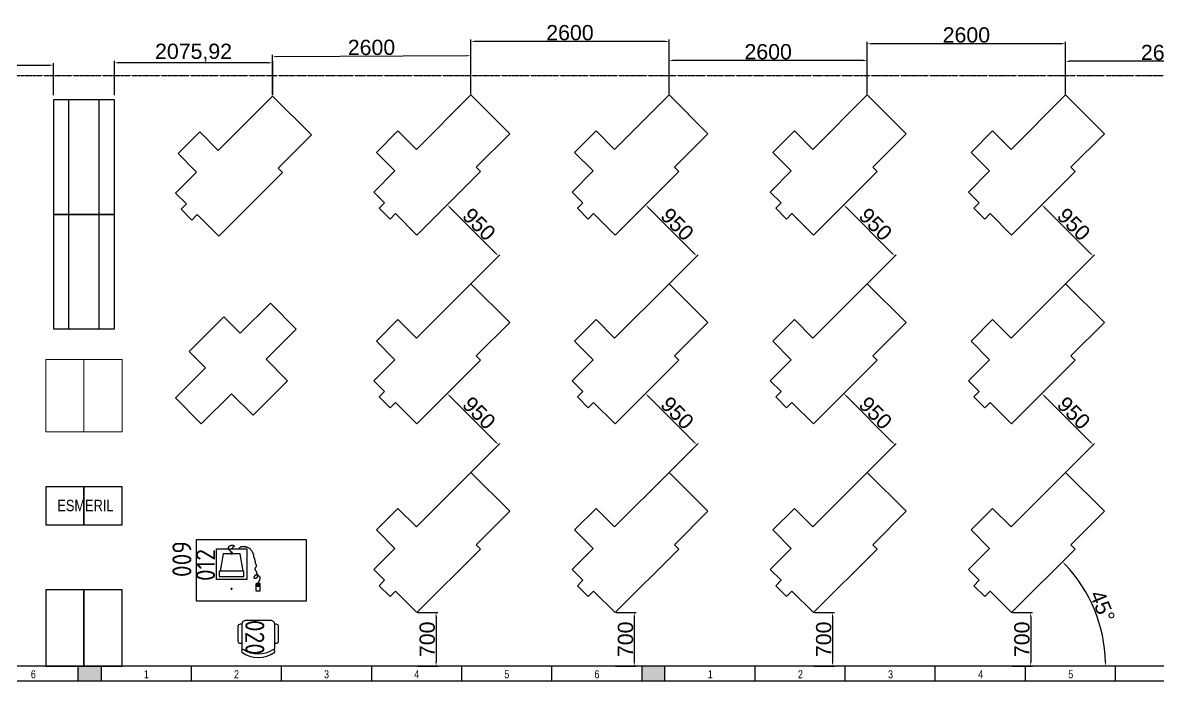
# Model space of a CAD drawing. Header units: millimetres. Extents: x 18768 to 1484868, y -11027 to 520152.
# Drawn here: x 71662 to 86557, y 494678 to 503314 of the extents above; entities that cross this region are included whole.
import ezdxf
from ezdxf.enums import TextEntityAlignment as Align

# ---------------------------------------------------------------- set-up
doc = ezdxf.new("R2010")
doc.units = ezdxf.units.MM
doc.linetypes.add('DIVIDE', pattern=[2.15, 1.5, -0.2, 0.05, -0.15, 0.05, -0.2])
for name, color, linetype in [('L025-CONTORNO', 7, 'Continuous'), ('L025-IMAGIN', 1, 'DIVIDE'), ('L025-TEXTO', 7, 'Continuous'), ('L035-ARRANJO-ADQUIRIR', 102, 'Continuous'), ('L035-TEXTO', 40, 'Continuous'), ('PAREDES', 7, 'Continuous')]:
    doc.layers.add(name, color=color, linetype=linetype)
doc.styles.add('ISO-CP--25', font='isocp.shx', dxfattribs={"height": 250})
doc.styles.get("Standard").update_dxf_attribs({"font": 'arial.ttf'})
doc.dimstyles.new('Anotativo', dxfattribs={"dimscale": 0, "dimtxt": 2.5, "dimasz": 2.5, "dimexe": 1.25, "dimexo": 0.625, "dimtad": 1, "dimtxsty": 'Standard', "dimcen": 2.5, "dimadec": 0, "dimazin": 0, "dimtfac": 1, "dimtmove": 0, "dimatfit": 3, "dimfxl": 1, "dimarcsym": 0})

# ---------------------------------------------------------------- blocks, each defined once
blk = doc.blocks.new('BL_SENAI_id9320210400')
at = {"layer": 'L035-ARRANJO-ADQUIRIR', "color": 0}
for points in [[(-690, 550, -0.290756), (-310, 550, 0.829608), (-284, 579, 0.333333), (-716, 579, 0.829608), (-690, 550)], [(-717, 464), (-737, 464, 0.414214), (-767, 434), (-767, 244, 0.414214), (-737, 214), (-717, 214)], [(-710, 550, 0.129448), (-717, 523), (-717, 219, 0.414214), (-663, 164), (-338, 164, 0.414214), (-284, 219), (-284, 525, 0.120944), (-290, 550)], [(-284, 214), (-264, 214, 0.414214), (-234, 244), (-234, 434, 0.414214), (-264, 464), (-284, 464)]]:
    blk.add_lwpolyline(points, format="xyb", dxfattribs=at)
at = {"layer": 'L025-TEXTO', "style": 'ISO-CP--25'}
blk.add_attdef('rmp_mt_codmaterial', (15, 15), '', height=40, dxfattribs=at)
at = {"layer": 'L025-TEXTO', "style": 'ISO-CP--25', "flags": 1}
for tag in ['rmp_mt_nomeunid', 'rmp_mt_potencia', 'rmp_mt_cod']:
    blk.add_attdef(tag, (15, 15), '', height=40, dxfattribs=at)
blk = doc.blocks.new('BL_SENAI_id9370710510')
at = {"layer": 'L035-ARRANJO-ADQUIRIR', "color": 0}
for p, q in [((491, 168), (491, 85)), ((495, 168), (495, 145)), ((511, 168), (495, 168)), ((542, 174), (498, 174)), ((511, 145), (511, 168)), ((529, 168), (512, 168)), ((512, 168), (512, 145)), ((529, 145), (529, 168)), ((530, 168), (530, 145)), ((546, 168), (530, 168)), ((546, 145), (546, 168)), ((549, 85), (549, 168)), ((185, 107), (161, 107)), ((173, 95), (173, 119)), ((491, 142), (549, 142)), ((491, 141), (549, 141)), ((495, 145), (511, 145)), ((498, 78), (542, 78)), ((512, 145), (529, 145)), ((530, 145), (546, 145))]:
    blk.add_line(p, q, dxfattribs=at)
for points in [[(-27, 229), (-27, 629), (373, 629), (373, 229)], [(162, 566), (184, 566), (184, 581), (162, 581)], [(335, 266), (335, 336), (10, 336), (10, 266)]]:
    blk.add_lwpolyline(points, close=True, dxfattribs=at)
for points in [[(173, 581), (172, 586), (170, 590), (168, 593), (165, 596), (162, 598), (160, 599), (158, 600), (156, 602), (154, 603), (153, 604), (152, 606), (152, 607), (152, 609), (151, 610), (151, 611), (150, 612), (149, 613), (148, 614), (146, 615), (145, 616), (143, 617), (141, 618), (139, 620), (138, 622), (136, 624), (135, 627), (134, 630), (133, 633), (133, 637), (133, 640), (133, 644), (133, 647), (134, 650), (134, 653), (135, 656), (137, 658), (138, 661), (140, 663), (142, 665), (144, 667), (146, 668), (148, 670), (151, 671), (153, 672), (156, 673), (158, 674), (160, 675), (162, 676), (164, 676), (166, 677), (168, 678), (170, 678), (172, 679), (174, 679), (175, 679), (177, 680), (179, 680), (180, 680), (182, 680), (183, 680), (185, 680), (187, 680), (189, 679), (190, 679), (192, 678), (194, 678), (195, 677), (197, 676), (199, 675), (200, 674), (201, 672), (203, 671), (204, 670), (205, 669), (205, 667), (206, 666), (206, 665), (206, 664), (206, 663), (206, 662), (205, 660), (205, 659), (204, 658), (203, 658), (201, 657), (200, 656), (199, 655), (197, 654), (196, 653), (194, 653), (193, 652), (191, 651), (190, 650), (189, 649), (187, 648), (186, 647), (185, 645), (184, 644), (183, 642), (182, 640), (181, 637), (179, 635), (176, 632), (173, 629)], [(268, 629), (272, 638), (277, 645), (282, 650), (288, 655), (294, 657), (300, 659), (307, 661), (313, 661), (320, 662), (326, 662), (332, 661), (338, 661), (343, 660), (349, 659), (355, 658), (360, 657), (366, 656), (371, 654), (377, 652), (382, 651), (387, 649), (392, 646), (397, 644), (402, 641), (406, 637), (411, 634), (415, 630), (419, 626), (422, 621), (426, 617), (430, 612), (433, 607), (437, 602), (440, 597), (443, 591), (447, 586), (449, 580), (452, 575), (454, 570), (456, 565), (457, 560), (458, 555), (459, 550), (460, 545), (460, 540), (461, 535), (461, 531), (462, 526), (464, 521), (466, 516), (467, 511), (470, 507), (472, 502), (474, 496), (475, 491), (477, 486), (478, 481), (479, 475), (480, 470), (481, 465), (481, 459), (482, 454), (483, 449), (484, 445), (486, 440), (487, 436), (489, 432), (491, 428), (492, 425), (494, 421), (495, 418), (496, 415), (496, 411), (496, 408), (496, 405), (495, 402), (494, 398), (493, 395), (492, 393), (490, 390), (488, 387), (486, 385), (484, 382), (482, 380), (481, 377), (480, 375), (479, 372), (479, 369), (479, 366), (479, 362), (481, 359), (482, 355), (484, 352), (486, 348), (488, 345), (490, 342), (492, 338), (493, 336), (495, 333), (497, 331), (498, 329), (499, 327), (500, 326), (501, 325), (501, 325), (501, 324), (501, 324), (501, 324), (501, 324), (500, 323), (500, 322), (501, 319), (501, 316), (502, 312), (503, 308), (504, 303), (505, 298), (506, 293), (507, 287), (508, 283), (509, 278), (510, 275), (511, 271), (511, 268), (511, 265), (510, 262), (509, 259), (507, 257), (505, 254), (502, 251), (498, 248), (495, 246), (491, 244), (487, 242), (483, 241), (480, 241), (477, 241), (475, 242), (473, 243), (471, 245), (470, 247), (469, 250), (469, 253), (469, 256), (469, 259), (470, 262), (471, 265), (472, 268), (473, 271), (475, 274), (477, 277), (479, 280), (482, 283), (485, 286), (488, 289), (491, 291), (495, 293), (498, 294), (503, 294), (507, 293), (512, 292), (517, 290), (522, 287), (527, 283), (531, 279), (536, 274), (539, 269), (542, 263), (543, 257), (544, 251), (544, 245), (543, 239), (542, 233), (540, 227), (538, 221), (536, 216), (533, 210), (530, 205), (528, 199), (525, 194), (523, 189), (521, 183), (520, 177), (520, 174)], [(323, 336), (283, 566), (63, 566), (23, 336)]]:
    blk.add_lwpolyline(points, dxfattribs=at)
for centre, start, end in [((498, 168), 90, 180), ((542, 168), 0, 90), ((498, 85), 180, 270), ((542, 85), 270, 0)]:
    blk.add_arc(centre, 6.72, start, end, dxfattribs=at)
at = {"layer": 'L025-TEXTO', "style": 'ISO-CP--25'}
blk.add_attdef('rmp_mt_codmaterial', (15, 15), '', height=40, dxfattribs=at)
at = {"layer": 'L025-TEXTO', "style": 'ISO-CP--25', "flags": 1}
for tag in ['rmp_mt_nomeunid', 'rmp_mt_potencia', 'rmp_mt_cod']:
    blk.add_attdef(tag, (15, 15), '', height=40, dxfattribs=at)
blk = doc.blocks.new('BL_SENAI_id9320220810')
at = {"layer": 'L025-CONTORNO', "color": 0}
blk.add_lwpolyline([(-688, 238), (112, 238), (112, 1688), (-688, 1688)], close=True, dxfattribs=at)
at = {"layer": 'L025-TEXTO', "style": 'ISO-CP--25'}
blk.add_attdef('rmp_mt_codmaterial', (15, 15), '', height=40, dxfattribs=at)
at = {"layer": 'L025-TEXTO', "style": 'ISO-CP--25', "flags": 1}
for tag in ['rmp_mt_nomeunid', 'rmp_mt_potencia', 'rmp_mt_cod']:
    blk.add_attdef(tag, (15, 15), '', height=40, dxfattribs=at)
blk = doc.blocks.new('*D572')
at = {"layer": 'DEFPOINTS', "color": 0, "linetype": 'ByBlock', "lineweight": 15, "transparency": 16777216}
for p in [(85340, 502808), (85340, 502366), (87941, 502366)]:
    blk.add_point(p, dxfattribs=at)
at = {"layer": 'PAREDES', "color": 0, "linetype": 'ByBlock', "lineweight": -2, "transparency": 16777216}
for p, q in [((85340, 502378), (85340, 502833)), ((87891, 502808), (85390, 502808)), ((87941, 502378), (87941, 502833))]:
    blk.add_line(p, q, dxfattribs=at)
at = {"layer": 'PAREDES', "color": 0, "linetype": 'ByBlock', "lineweight": 15, "transparency": 16777216}
for points in [[(85390, 502816), (85390, 502799), (85340, 502808)], [(87891, 502816), (87891, 502799), (87941, 502808)]]:
    blk.add_solid(points, dxfattribs=at)
at = {"layer": 'PAREDES', "color": 0, "linetype": 'ByBlock', "lineweight": 15, "transparency": 16777216, "insert": (86640, 502922), "char_height": 200, "attachment_point": 5}
blk.add_mtext('2600', dxfattribs=at)
blk = doc.blocks.new('*D573')
at = {"layer": 'DEFPOINTS', "color": 0, "linetype": 'ByBlock', "lineweight": 15, "transparency": 16777216}
for p in [(82033, 495578), (82026, 494878), (82284, 494878)]:
    blk.add_point(p, dxfattribs=at)
at = {"layer": 'PAREDES', "color": 0, "linetype": 'ByBlock', "lineweight": -2, "transparency": 16777216}
for p, q in [((82046, 495578), (82309, 495578)), ((82284, 495528), (82284, 494928)), ((82039, 494878), (82309, 494878))]:
    blk.add_line(p, q, dxfattribs=at)
at = {"layer": 'PAREDES', "color": 0, "linetype": 'ByBlock', "lineweight": 15, "transparency": 16777216}
for points in [[(82275, 495528), (82292, 495528), (82284, 495578)], [(82275, 494928), (82292, 494928), (82284, 494878)]]:
    blk.add_solid(points, dxfattribs=at)
at = {"layer": 'PAREDES', "color": 0, "linetype": 'ByBlock', "lineweight": 15, "transparency": 16777216, "insert": (82169, 495228), "char_height": 200, "attachment_point": 5, "rotation": 90}
blk.add_mtext('700', dxfattribs=at)
blk = doc.blocks.new('*D574')
at = {"layer": 'DEFPOINTS', "color": 0, "linetype": 'ByBlock', "lineweight": 15, "transparency": 16777216}
for p in [(82033, 498053), (83103, 497779), (82705, 497381)]:
    blk.add_point(p, dxfattribs=at)
at = {"layer": 'PAREDES', "color": 0, "linetype": 'ByBlock', "lineweight": -2, "transparency": 16777216}
for p, q in [((82042, 498061), (82449, 498468)), ((82466, 498415), (83068, 497814)), ((82714, 497390), (83121, 497796))]:
    blk.add_line(p, q, dxfattribs=at)
at = {"layer": 'PAREDES', "color": 0, "linetype": 'ByBlock', "lineweight": 15, "transparency": 16777216}
for points in [[(82472, 498421), (82461, 498409), (82431, 498450)], [(83073, 497820), (83062, 497808), (83103, 497779)]]:
    blk.add_solid(points, dxfattribs=at)
at = {"layer": 'PAREDES', "color": 0, "linetype": 'ByBlock', "lineweight": 15, "transparency": 16777216, "insert": (82848, 498196), "char_height": 200, "attachment_point": 5, "rotation": 315}
blk.add_mtext('950', dxfattribs=at)
blk = doc.blocks.new('*D575')
at = {"layer": 'DEFPOINTS', "color": 0, "linetype": 'ByBlock', "lineweight": 15, "transparency": 16777216}
for p in [(82033, 500528), (83103, 500253), (82705, 499856)]:
    blk.add_point(p, dxfattribs=at)
at = {"layer": 'PAREDES', "color": 0, "linetype": 'ByBlock', "lineweight": -2, "transparency": 16777216}
for p, q in [((82042, 500536), (82449, 500943)), ((82466, 500890), (83068, 500289)), ((82714, 499865), (83121, 500271))]:
    blk.add_line(p, q, dxfattribs=at)
at = {"layer": 'PAREDES', "color": 0, "linetype": 'ByBlock', "lineweight": 15, "transparency": 16777216}
for points in [[(82472, 500896), (82461, 500884), (82431, 500925)], [(83073, 500295), (83062, 500283), (83103, 500253)]]:
    blk.add_solid(points, dxfattribs=at)
at = {"layer": 'PAREDES', "color": 0, "linetype": 'ByBlock', "lineweight": 15, "transparency": 16777216, "insert": (82848, 500670), "char_height": 200, "attachment_point": 5, "rotation": 315}
blk.add_mtext('950', dxfattribs=at)
blk = doc.blocks.new('*D576')
at = {"layer": 'DEFPOINTS', "color": 0, "linetype": 'ByBlock', "lineweight": 15, "transparency": 16777216}
for p in [(79433, 495578), (79426, 494878), (79684, 494878)]:
    blk.add_point(p, dxfattribs=at)
at = {"layer": 'PAREDES', "color": 0, "linetype": 'ByBlock', "lineweight": -2, "transparency": 16777216}
for p, q in [((79446, 495578), (79709, 495578)), ((79684, 495528), (79684, 494928)), ((79439, 494878), (79709, 494878))]:
    blk.add_line(p, q, dxfattribs=at)
at = {"layer": 'PAREDES', "color": 0, "linetype": 'ByBlock', "lineweight": 15, "transparency": 16777216}
for points in [[(79675, 495528), (79692, 495528), (79684, 495578)], [(79675, 494928), (79692, 494928), (79684, 494878)]]:
    blk.add_solid(points, dxfattribs=at)
at = {"layer": 'PAREDES', "color": 0, "linetype": 'ByBlock', "lineweight": 15, "transparency": 16777216, "insert": (79569, 495228), "char_height": 200, "attachment_point": 5, "rotation": 90}
blk.add_mtext('700', dxfattribs=at)
blk = doc.blocks.new('*D577')
at = {"layer": 'DEFPOINTS', "color": 0, "linetype": 'ByBlock', "lineweight": 15, "transparency": 16777216}
for p in [(79433, 498053), (80503, 497779), (80105, 497381)]:
    blk.add_point(p, dxfattribs=at)
at = {"layer": 'PAREDES', "color": 0, "linetype": 'ByBlock', "lineweight": -2, "transparency": 16777216}
for p, q in [((79442, 498061), (79849, 498468)), ((79866, 498415), (80468, 497814)), ((80114, 497390), (80521, 497796))]:
    blk.add_line(p, q, dxfattribs=at)
at = {"layer": 'PAREDES', "color": 0, "linetype": 'ByBlock', "lineweight": 15, "transparency": 16777216}
for points in [[(79872, 498421), (79861, 498409), (79831, 498450)], [(80473, 497820), (80462, 497808), (80503, 497779)]]:
    blk.add_solid(points, dxfattribs=at)
at = {"layer": 'PAREDES', "color": 0, "linetype": 'ByBlock', "lineweight": 15, "transparency": 16777216, "insert": (80248, 498196), "char_height": 200, "attachment_point": 5, "rotation": 315}
blk.add_mtext('950', dxfattribs=at)
blk = doc.blocks.new('*D578')
at = {"layer": 'DEFPOINTS', "color": 0, "linetype": 'ByBlock', "lineweight": 15, "transparency": 16777216}
for p in [(79433, 500528), (80503, 500253), (80105, 499856)]:
    blk.add_point(p, dxfattribs=at)
at = {"layer": 'PAREDES', "color": 0, "linetype": 'ByBlock', "lineweight": -2, "transparency": 16777216}
for p, q in [((79442, 500536), (79849, 500943)), ((79866, 500890), (80468, 500289)), ((80114, 499865), (80521, 500271))]:
    blk.add_line(p, q, dxfattribs=at)
at = {"layer": 'PAREDES', "color": 0, "linetype": 'ByBlock', "lineweight": 15, "transparency": 16777216}
for points in [[(79872, 500896), (79861, 500884), (79831, 500925)], [(80473, 500295), (80462, 500283), (80503, 500253)]]:
    blk.add_solid(points, dxfattribs=at)
at = {"layer": 'PAREDES', "color": 0, "linetype": 'ByBlock', "lineweight": 15, "transparency": 16777216, "insert": (80248, 500670), "char_height": 200, "attachment_point": 5, "rotation": 315}
blk.add_mtext('950', dxfattribs=at)
blk = doc.blocks.new('*D579')
at = {"layer": 'DEFPOINTS', "color": 0, "linetype": 'ByBlock', "lineweight": 15, "transparency": 16777216}
for p in [(76833, 495578), (76826, 494878), (77084, 494878)]:
    blk.add_point(p, dxfattribs=at)
at = {"layer": 'PAREDES', "color": 0, "linetype": 'ByBlock', "lineweight": -2, "transparency": 16777216}
for p, q in [((76846, 495578), (77109, 495578)), ((77084, 495528), (77084, 494928)), ((76839, 494878), (77109, 494878))]:
    blk.add_line(p, q, dxfattribs=at)
at = {"layer": 'PAREDES', "color": 0, "linetype": 'ByBlock', "lineweight": 15, "transparency": 16777216}
for points in [[(77075, 495528), (77092, 495528), (77084, 495578)], [(77075, 494928), (77092, 494928), (77084, 494878)]]:
    blk.add_solid(points, dxfattribs=at)
at = {"layer": 'PAREDES', "color": 0, "linetype": 'ByBlock', "lineweight": 15, "transparency": 16777216, "insert": (76969, 495228), "char_height": 200, "attachment_point": 5, "rotation": 90}
blk.add_mtext('700', dxfattribs=at)
blk = doc.blocks.new('*D580')
at = {"layer": 'DEFPOINTS', "color": 0, "linetype": 'ByBlock', "lineweight": 15, "transparency": 16777216}
for p in [(76833, 498053), (77903, 497779), (77505, 497381)]:
    blk.add_point(p, dxfattribs=at)
at = {"layer": 'PAREDES', "color": 0, "linetype": 'ByBlock', "lineweight": -2, "transparency": 16777216}
for p, q in [((76842, 498061), (77249, 498468)), ((77266, 498415), (77868, 497814)), ((77514, 497390), (77921, 497796))]:
    blk.add_line(p, q, dxfattribs=at)
at = {"layer": 'PAREDES', "color": 0, "linetype": 'ByBlock', "lineweight": 15, "transparency": 16777216}
for points in [[(77272, 498421), (77261, 498409), (77231, 498450)], [(77873, 497820), (77862, 497808), (77903, 497779)]]:
    blk.add_solid(points, dxfattribs=at)
at = {"layer": 'PAREDES', "color": 0, "linetype": 'ByBlock', "lineweight": 15, "transparency": 16777216, "insert": (77648, 498196), "char_height": 200, "attachment_point": 5, "rotation": 315}
blk.add_mtext('950', dxfattribs=at)
blk = doc.blocks.new('*D581')
at = {"layer": 'DEFPOINTS', "color": 0, "linetype": 'ByBlock', "lineweight": 15, "transparency": 16777216}
for p in [(76833, 500528), (77903, 500253), (77505, 499856)]:
    blk.add_point(p, dxfattribs=at)
at = {"layer": 'PAREDES', "color": 0, "linetype": 'ByBlock', "lineweight": -2, "transparency": 16777216}
for p, q in [((76842, 500536), (77249, 500943)), ((77266, 500890), (77868, 500289)), ((77514, 499865), (77921, 500271))]:
    blk.add_line(p, q, dxfattribs=at)
at = {"layer": 'PAREDES', "color": 0, "linetype": 'ByBlock', "lineweight": 15, "transparency": 16777216}
for points in [[(77272, 500896), (77261, 500884), (77231, 500925)], [(77873, 500295), (77862, 500283), (77903, 500253)]]:
    blk.add_solid(points, dxfattribs=at)
at = {"layer": 'PAREDES', "color": 0, "linetype": 'ByBlock', "lineweight": 15, "transparency": 16777216, "insert": (77648, 500670), "char_height": 200, "attachment_point": 5, "rotation": 315}
blk.add_mtext('950', dxfattribs=at)
blk = doc.blocks.new('*D582')
at = {"layer": 'DEFPOINTS', "color": 0, "linetype": 'ByBlock', "lineweight": 15, "transparency": 16777216}
for p in [(84633, 495578), (84626, 494878), (84884, 494878)]:
    blk.add_point(p, dxfattribs=at)
at = {"layer": 'PAREDES', "color": 0, "linetype": 'ByBlock', "lineweight": -2, "transparency": 16777216}
for p, q in [((84646, 495578), (84909, 495578)), ((84884, 495528), (84884, 494928)), ((84639, 494878), (84909, 494878))]:
    blk.add_line(p, q, dxfattribs=at)
at = {"layer": 'PAREDES', "color": 0, "linetype": 'ByBlock', "lineweight": 15, "transparency": 16777216}
for points in [[(84875, 495528), (84892, 495528), (84884, 495578)], [(84875, 494928), (84892, 494928), (84884, 494878)]]:
    blk.add_solid(points, dxfattribs=at)
at = {"layer": 'PAREDES', "color": 0, "linetype": 'ByBlock', "lineweight": 15, "transparency": 16777216, "insert": (84769, 495228), "char_height": 200, "attachment_point": 5, "rotation": 90}
blk.add_mtext('700', dxfattribs=at)
blk = doc.blocks.new('*D583')
at = {"layer": 'DEFPOINTS', "color": 0, "linetype": 'ByBlock', "lineweight": 15, "transparency": 16777216}
for p in [(84633, 498053), (85703, 497779), (85305, 497381)]:
    blk.add_point(p, dxfattribs=at)
at = {"layer": 'PAREDES', "color": 0, "linetype": 'ByBlock', "lineweight": -2, "transparency": 16777216}
for p, q in [((84642, 498061), (85049, 498468)), ((85066, 498415), (85668, 497814)), ((85314, 497390), (85721, 497796))]:
    blk.add_line(p, q, dxfattribs=at)
at = {"layer": 'PAREDES', "color": 0, "linetype": 'ByBlock', "lineweight": 15, "transparency": 16777216}
for points in [[(85072, 498421), (85061, 498409), (85031, 498450)], [(85673, 497820), (85662, 497808), (85703, 497779)]]:
    blk.add_solid(points, dxfattribs=at)
at = {"layer": 'PAREDES', "color": 0, "linetype": 'ByBlock', "lineweight": 15, "transparency": 16777216, "insert": (85448, 498196), "char_height": 200, "attachment_point": 5, "rotation": 315}
blk.add_mtext('950', dxfattribs=at)
blk = doc.blocks.new('*D584')
at = {"layer": 'DEFPOINTS', "color": 0, "linetype": 'ByBlock', "lineweight": 15, "transparency": 16777216}
for p in [(84633, 500528), (85703, 500253), (85305, 499856)]:
    blk.add_point(p, dxfattribs=at)
at = {"layer": 'PAREDES', "color": 0, "linetype": 'ByBlock', "lineweight": -2, "transparency": 16777216}
for p, q in [((84642, 500536), (85049, 500943)), ((85066, 500890), (85668, 500289)), ((85314, 499865), (85721, 500271))]:
    blk.add_line(p, q, dxfattribs=at)
at = {"layer": 'PAREDES', "color": 0, "linetype": 'ByBlock', "lineweight": 15, "transparency": 16777216}
for points in [[(85072, 500896), (85061, 500884), (85031, 500925)], [(85673, 500295), (85662, 500283), (85703, 500253)]]:
    blk.add_solid(points, dxfattribs=at)
at = {"layer": 'PAREDES', "color": 0, "linetype": 'ByBlock', "lineweight": 15, "transparency": 16777216, "insert": (85448, 500670), "char_height": 200, "attachment_point": 5, "rotation": 315}
blk.add_mtext('950', dxfattribs=at)
blk = doc.blocks.new('*D585')
at = {"layer": 'DEFPOINTS', "color": 0, "linetype": 'ByBlock', "lineweight": 15, "transparency": 16777216}
for p in [(77540, 503068), (77540, 502366), (80140, 502366)]:
    blk.add_point(p, dxfattribs=at)
at = {"layer": 'PAREDES', "color": 0, "linetype": 'ByBlock', "lineweight": -2, "transparency": 16777216}
for p, q in [((77540, 502378), (77540, 503093)), ((80090, 503068), (77590, 503068)), ((80140, 502378), (80140, 503093))]:
    blk.add_line(p, q, dxfattribs=at)
at = {"layer": 'PAREDES', "color": 0, "linetype": 'ByBlock', "lineweight": 15, "transparency": 16777216}
for points in [[(77590, 503076), (77590, 503059), (77540, 503068)], [(80090, 503076), (80090, 503059), (80140, 503068)]]:
    blk.add_solid(points, dxfattribs=at)
at = {"layer": 'PAREDES', "color": 0, "linetype": 'ByBlock', "lineweight": 15, "transparency": 16777216, "insert": (78840, 503182), "char_height": 200, "attachment_point": 5}
blk.add_mtext('2600', dxfattribs=at)
blk = doc.blocks.new('*D586')
at = {"layer": 'DEFPOINTS', "color": 0, "linetype": 'ByBlock', "lineweight": 15, "transparency": 16777216}
for p in [(82740, 503038), (82740, 502366), (85340, 502366)]:
    blk.add_point(p, dxfattribs=at)
at = {"layer": 'PAREDES', "color": 0, "linetype": 'ByBlock', "lineweight": -2, "transparency": 16777216}
for p, q in [((82740, 502378), (82740, 503063)), ((85290, 503038), (82790, 503038)), ((85340, 502378), (85340, 503063))]:
    blk.add_line(p, q, dxfattribs=at)
at = {"layer": 'PAREDES', "color": 0, "linetype": 'ByBlock', "lineweight": 15, "transparency": 16777216}
for points in [[(82790, 503046), (82790, 503029), (82740, 503038)], [(85290, 503046), (85290, 503029), (85340, 503038)]]:
    blk.add_solid(points, dxfattribs=at)
at = {"layer": 'PAREDES', "color": 0, "linetype": 'ByBlock', "lineweight": 15, "transparency": 16777216, "insert": (84040, 503152), "char_height": 200, "attachment_point": 5}
blk.add_mtext('2600', dxfattribs=at)
blk = doc.blocks.new('*D587')
at = {"layer": 'DEFPOINTS', "color": 0, "linetype": 'ByBlock', "lineweight": 15, "transparency": 16777216}
for p in [(80140, 502818), (80140, 502366), (82740, 502366)]:
    blk.add_point(p, dxfattribs=at)
at = {"layer": 'PAREDES', "color": 0, "linetype": 'ByBlock', "lineweight": -2, "transparency": 16777216}
for p, q in [((80140, 502378), (80140, 502843)), ((82690, 502818), (80190, 502818)), ((82740, 502378), (82740, 502843))]:
    blk.add_line(p, q, dxfattribs=at)
at = {"layer": 'PAREDES', "color": 0, "linetype": 'ByBlock', "lineweight": 15, "transparency": 16777216}
for points in [[(80190, 502826), (80190, 502809), (80140, 502818)], [(82690, 502826), (82690, 502809), (82740, 502818)]]:
    blk.add_solid(points, dxfattribs=at)
at = {"layer": 'PAREDES', "color": 0, "linetype": 'ByBlock', "lineweight": 15, "transparency": 16777216, "insert": (81440, 502932), "char_height": 200, "attachment_point": 5}
blk.add_mtext('2600', dxfattribs=at)
blk = doc.blocks.new('*D588')
at = {"layer": 'DEFPOINTS', "color": 0, "linetype": 'ByBlock', "lineweight": 15, "transparency": 16777216}
for p in [(74938, 502868), (74941, 502352), (77540, 502366)]:
    blk.add_point(p, dxfattribs=at)
at = {"layer": 'PAREDES', "color": 0, "linetype": 'ByBlock', "lineweight": -2, "transparency": 16777216}
for p, q in [((74940, 502365), (74938, 502893)), ((77488, 502881), (74988, 502868)), ((77540, 502378), (77538, 502906))]:
    blk.add_line(p, q, dxfattribs=at)
at = {"layer": 'PAREDES', "color": 0, "linetype": 'ByBlock', "lineweight": 15, "transparency": 16777216}
for points in [[(74988, 502876), (74988, 502860), (74938, 502868)], [(77488, 502889), (77488, 502873), (77538, 502881)]]:
    blk.add_solid(points, dxfattribs=at)
at = {"layer": 'PAREDES', "color": 0, "linetype": 'ByBlock', "lineweight": 15, "transparency": 16777216, "insert": (76237, 502989), "char_height": 200, "attachment_point": 5, "rotation": 0.3001}
blk.add_mtext('2600', dxfattribs=at)
blk = doc.blocks.new('*D589')
at = {"layer": 'DEFPOINTS', "color": 0, "linetype": 'ByBlock', "lineweight": 15, "transparency": 16777216}
for p in [(85468, 496412), (84633, 495578), (85800, 495378), (55130, 494878), (89780, 494878)]:
    blk.add_point(p, dxfattribs=at)
at = {"layer": 'PAREDES', "color": 0, "linetype": 'ByBlock', "lineweight": -2, "transparency": 16777216}
blk.add_arc((83933, 494878), 1933, 1.4823, 43.5177, dxfattribs=at)
at = {"layer": 'PAREDES', "color": 0, "linetype": 'ByBlock', "lineweight": 15, "transparency": 16777216}
for points in [[(85329, 496203), (85341, 496214), (85300, 496244)], [(85874, 494928), (85857, 494928), (85866, 494878)]]:
    blk.add_solid(points, dxfattribs=at)
at = {"layer": 'PAREDES', "color": 0, "linetype": 'ByBlock', "lineweight": 15, "transparency": 16777216, "insert": (85824, 495661), "char_height": 200, "attachment_point": 5, "rotation": 292.5}
blk.add_mtext('45°', dxfattribs=at)
blk = doc.blocks.new('*D602')
at = {"layer": 'DEFPOINTS', "color": 0, "linetype": 'ByBlock', "lineweight": 15, "transparency": 16777216}
for p in [(72865, 502788), (72865, 502352), (74941, 502352)]:
    blk.add_point(p, dxfattribs=at)
at = {"layer": 'PAREDES', "color": 0, "linetype": 'ByBlock', "lineweight": -2, "transparency": 16777216}
for p, q in [((72865, 502365), (72865, 502813)), ((74891, 502788), (72915, 502788)), ((74941, 502365), (74941, 502813))]:
    blk.add_line(p, q, dxfattribs=at)
at = {"layer": 'PAREDES', "color": 0, "linetype": 'ByBlock', "lineweight": 15, "transparency": 16777216}
for points in [[(72915, 502796), (72915, 502779), (72865, 502788)], [(74891, 502796), (74891, 502779), (74941, 502788)]]:
    blk.add_solid(points, dxfattribs=at)
at = {"layer": 'PAREDES', "color": 0, "linetype": 'ByBlock', "lineweight": 15, "transparency": 16777216, "insert": (73903, 502920), "char_height": 200, "attachment_point": 5}
blk.add_mtext('2075,92', dxfattribs=at)
blk = doc.blocks.new('*D603')
at = {"layer": 'DEFPOINTS', "color": 0, "linetype": 'ByBlock', "lineweight": 15, "transparency": 16777216}
for p in [(72065, 502758), (69989, 502352), (72065, 502352)]:
    blk.add_point(p, dxfattribs=at)
at = {"layer": 'PAREDES', "color": 0, "linetype": 'ByBlock', "lineweight": -2, "transparency": 16777216}
for p, q in [((69989, 502365), (69989, 502783)), ((70039, 502758), (72015, 502758)), ((72065, 502365), (72065, 502783))]:
    blk.add_line(p, q, dxfattribs=at)
at = {"layer": 'PAREDES', "color": 0, "linetype": 'ByBlock', "lineweight": 15, "transparency": 16777216}
for points in [[(70039, 502766), (70039, 502749), (69989, 502758)], [(72015, 502766), (72015, 502749), (72065, 502758)]]:
    blk.add_solid(points, dxfattribs=at)
at = {"layer": 'PAREDES', "color": 0, "linetype": 'ByBlock', "lineweight": 15, "transparency": 16777216, "insert": (71027, 502890), "char_height": 200, "attachment_point": 5}
blk.add_mtext('2075,91', dxfattribs=at)
blk = doc.blocks.new('*D610')
at = {"layer": 'DEFPOINTS', "color": 0, "linetype": 'ByBlock', "lineweight": 15, "transparency": 16777216}
for p in [(59461, 496412), (59172, 495931), (60296, 495578), (55130, 494878), (89780, 494878)]:
    blk.add_point(p, dxfattribs=at)
at = {"layer": 'PAREDES', "color": 0, "linetype": 'ByBlock', "lineweight": -2, "transparency": 16777216}
blk.add_arc((60996, 494878), 2106, 136.3604, 178.6396, dxfattribs=at)
at = {"layer": 'PAREDES', "color": 0, "linetype": 'ByBlock', "lineweight": 15, "transparency": 16777216}
for points in [[(59466, 496337), (59478, 496325), (59507, 496367)], [(58899, 494928), (58882, 494928), (58890, 494878)]]:
    blk.add_solid(points, dxfattribs=at)
at = {"layer": 'PAREDES', "color": 0, "linetype": 'ByBlock', "lineweight": 15, "transparency": 16777216, "insert": (58945, 495727), "char_height": 200, "attachment_point": 5, "rotation": 67.5}
blk.add_mtext('45°', dxfattribs=at)

msp = doc.modelspace()

# ---------------------------------------------------------------- hatches: boundary and pattern name
h = msp.add_hatch(color=1)
h.dxf.hatch_style = 1
h.paths.add_polyline_path([(87173.615, 494877.757), (87173.615, 494677.757), (87513.615, 494677.757), (87513.615, 494877.757)])
h.paths.add_polyline_path([(80081.615, 494877.757), (79781.615, 494877.757), (79781.615, 494677.757), (80081.615, 494677.757)])
h.paths.add_polyline_path([(72689.615, 494677.757), (72689.615, 494877.757), (72384.615, 494877.757), (72384.615, 494677.757)])
h.paths.add_polyline_path([(65292.615, 494877.757), (64992.615, 494877.757), (64992.615, 494677.757), (65292.615, 494677.757)])
h.paths.add_polyline_path([(57900.615, 494877.757), (57600.615, 494877.757), (57600.615, 494677.757), (57900.615, 494677.757)])
h = msp.add_hatch(color=1)
h.dxf.hatch_style = 1
h.paths.add_polyline_path([(87173.615, 494877.757), (87173.615, 494677.757), (87513.615, 494677.757), (87513.615, 494877.757)])
h.paths.add_polyline_path([(80081.615, 494877.757), (79781.615, 494877.757), (79781.615, 494677.757), (80081.615, 494677.757)])
h.paths.add_polyline_path([(72689.615, 494677.757), (72689.615, 494877.757), (72384.615, 494877.757), (72384.615, 494677.757)])
h.paths.add_polyline_path([(65292.615, 494877.757), (64992.615, 494877.757), (64992.615, 494677.757), (65292.615, 494677.757)])
h.paths.add_polyline_path([(57900.615, 494877.757), (57600.615, 494877.757), (57600.615, 494677.757), (57900.615, 494677.757)])
h = msp.add_hatch(color=1)
h.dxf.hatch_style = 1
h.paths.add_polyline_path([(87173.615, 494877.757), (87173.615, 494677.757), (87513.615, 494677.757), (87513.615, 494877.757)])
h.paths.add_polyline_path([(80081.615, 494877.757), (79781.615, 494877.757), (79781.615, 494677.757), (80081.615, 494677.757)])
h.paths.add_polyline_path([(72689.615, 494677.757), (72689.615, 494877.757), (72384.615, 494877.757), (72384.615, 494677.757)])
h.paths.add_polyline_path([(65292.615, 494877.757), (64992.615, 494877.757), (64992.615, 494677.757), (65292.615, 494677.757)])
h.paths.add_polyline_path([(57900.615, 494877.757), (57600.615, 494877.757), (57600.615, 494677.757), (57900.615, 494677.757)])

# ---------------------------------------------------------------- linework, layer by layer
for p, q in [((72264.612, 502300.872), (72264.612, 500800.872)), ((72664.612, 500800.872), (72664.612, 502300.872)), ((72264.612, 500800.872), (72264.612, 499300.872)), ((72664.612, 499300.872), (72664.612, 500800.872)), ((73738.456, 500867.454), (73879.877, 500726.033)), ((76338.416, 500881.071), (76479.838, 500739.649)), ((78938.416, 500881.071), (79079.838, 500739.649)), ((81538.416, 500881.071), (81679.838, 500739.649)), ((84138.416, 500881.071), (84279.838, 500739.649)), ((76338.416, 498406.192), (76479.838, 498264.771)), ((78938.416, 498406.192), (79079.838, 498264.771)), ((81538.416, 498406.192), (81679.838, 498264.771)), ((84138.416, 498406.192), (84279.838, 498264.771)), ((78938.411, 495931.308), (79079.833, 495789.887)), ((81538.411, 495931.308), (81679.833, 495789.887)), ((84138.411, 495931.308), (84279.833, 495789.887))]:
    msp.add_line(p, q)
at = {"color": 1}
for p, q in [((72384.615, 494877.757), (72384.615, 494677.757)), ((72384.615, 494877.757), (72384.615, 494677.757)), ((72384.615, 494877.757), (72384.615, 494677.757)), ((72689.615, 494877.757), (72689.615, 494677.757)), ((72689.615, 494877.757), (72689.615, 494677.757)), ((72689.615, 494877.757), (72689.615, 494677.757)), ((73871.615, 494877.757), (73871.615, 494677.757)), ((73871.615, 494877.757), (73871.615, 494677.757)), ((73871.615, 494877.757), (73871.615, 494677.757)), ((75053.615, 494877.757), (75053.615, 494677.757)), ((75053.615, 494877.757), (75053.615, 494677.757)), ((75053.615, 494877.757), (75053.615, 494677.757)), ((76235.615, 494877.757), (76235.615, 494677.757)), ((76235.615, 494877.757), (76235.615, 494677.757)), ((76235.615, 494877.757), (76235.615, 494677.757)), ((77417.615, 494877.757), (77417.615, 494677.757)), ((77417.615, 494877.757), (77417.615, 494677.757)), ((77417.615, 494877.757), (77417.615, 494677.757)), ((77417.615, 494877.757), (77417.615, 494677.757)), ((77417.615, 494877.757), (77417.615, 494677.757)), ((77417.615, 494877.757), (77417.615, 494677.757)), ((77417.615, 494877.757), (77417.615, 494677.757)), ((77417.615, 494877.757), (77417.615, 494677.757)), ((77417.615, 494877.757), (77417.615, 494677.757)), ((78599.615, 494877.757), (78599.615, 494677.757)), ((78599.615, 494877.757), (78599.615, 494677.757)), ((78599.615, 494877.757), (78599.615, 494677.757)), ((79781.615, 494877.757), (79781.615, 494677.757)), ((79781.615, 494877.757), (79781.615, 494677.757)), ((79781.615, 494877.757), (79781.615, 494677.757)), ((80081.615, 494877.757), (80081.615, 494677.757)), ((80081.615, 494877.757), (80081.615, 494677.757)), ((80081.615, 494877.757), (80081.615, 494677.757)), ((81263.615, 494877.757), (81263.615, 494677.757)), ((81263.615, 494877.757), (81263.615, 494677.757)), ((81263.615, 494877.757), (81263.615, 494677.757)), ((82445.615, 494877.757), (82445.615, 494677.757)), ((82445.615, 494877.757), (82445.615, 494677.757)), ((82445.615, 494877.757), (82445.615, 494677.757)), ((83627.615, 494877.757), (83627.615, 494677.757)), ((83627.615, 494877.757), (83627.615, 494677.757)), ((83627.615, 494877.757), (83627.615, 494677.757)), ((84809.615, 494877.757), (84809.615, 494677.757)), ((84809.615, 494877.757), (84809.615, 494677.757)), ((84809.615, 494877.757), (84809.615, 494677.757)), ((84809.615, 494877.757), (84809.615, 494677.757)), ((84809.615, 494877.757), (84809.615, 494677.757)), ((84809.615, 494877.757), (84809.615, 494677.757)), ((84809.615, 494877.757), (84809.615, 494677.757)), ((84809.615, 494877.757), (84809.615, 494677.757)), ((84809.615, 494877.757), (84809.615, 494677.757)), ((85991.615, 494877.757), (85991.615, 494677.757)), ((85991.615, 494877.757), (85991.615, 494677.757)), ((85991.615, 494877.757), (85991.615, 494677.757))]:
    msp.add_line(p, q, dxfattribs=at)
for points in [[(72864.612, 500800.872), (72864.612, 502300.872), (72064.612, 502300.872), (72064.612, 500800.872)], [(72864.612, 500800.872), (72864.612, 502300.872), (72064.612, 502300.872), (72064.612, 500800.872)], [(72864.612, 499300.872), (72864.612, 500800.872), (72064.612, 500800.872), (72064.612, 499300.872)], [(74401.046, 498448.619), (74683.889, 498165.776), (75136.437, 498618.324), (74853.594, 498901.167), (75249.574, 499297.147), (74910.163, 499636.558), (74514.185, 499240.576), (74299.225, 499455.537), (73846.679, 499002.986), (74061.639, 498788.025), (73667.745, 498394.127), (74005.066, 498052.639)], [(72464.613, 496727.757), (72464.613, 497227.757), (71964.613, 497227.757), (71964.613, 496727.757)], [(72964.613, 496727.757), (72964.613, 497227.757), (72464.613, 497227.757), (72464.613, 496727.757)], [(72464.613, 494877.757), (72464.613, 495877.757), (71964.613, 495877.757), (71964.613, 494877.757)], [(72464.613, 494877.757), (72464.613, 495877.757), (71964.613, 495877.757), (71964.613, 494877.757)], [(72964.613, 494877.757), (72964.613, 495877.757), (72464.613, 495877.757), (72464.613, 494877.757)]]:
    msp.add_lwpolyline(points, close=True)
for points in [[(75011.248, 501404.855), (75449.654, 501843.261), (74940.537, 502352.378), (74226.576, 501638.417), (73983.433, 501881.561), (73700.59, 501598.718), (73943.734, 501355.575)], [(77611.209, 501418.472), (78049.615, 501856.878), (77540.498, 502365.995), (76826.537, 501652.034), (76583.394, 501895.177), (76300.551, 501612.335), (76543.694, 501369.191)], [(80211.209, 501418.472), (80649.615, 501856.878), (80140.498, 502365.995), (79426.537, 501652.034), (79183.394, 501895.177), (78900.551, 501612.335), (79143.694, 501369.191)], [(82811.209, 501418.472), (83249.615, 501856.878), (82740.498, 502365.995), (82026.537, 501652.034), (81783.394, 501895.177), (81500.551, 501612.335), (81743.694, 501369.191)], [(85411.209, 501418.472), (85849.615, 501856.878), (85340.498, 502365.995), (84626.537, 501652.034), (84383.394, 501895.177), (84100.551, 501612.335), (84343.694, 501369.191)], [(75011.248, 501404.855), (75067.816, 501348.287), (74233.43, 500513.901), (73950.588, 500796.743), (73879.877, 500726.033)], [(76543.694, 501369.191), (76267.706, 501093.203), (76409.127, 500951.781), (76338.416, 500881.071)], [(77611.209, 501418.472), (77667.777, 501361.903), (76833.391, 500527.517), (76550.548, 500810.36), (76479.838, 500739.649)], [(79143.694, 501369.191), (78867.706, 501093.203), (79009.127, 500951.781), (78938.416, 500881.071)], [(80211.209, 501418.472), (80267.777, 501361.903), (79433.391, 500527.517), (79150.548, 500810.36), (79079.838, 500739.649)], [(81743.694, 501369.191), (81467.706, 501093.203), (81609.127, 500951.781), (81538.416, 500881.071)], [(82811.209, 501418.472), (82867.777, 501361.903), (82033.391, 500527.517), (81750.548, 500810.36), (81679.838, 500739.649)], [(84343.694, 501369.191), (84067.706, 501093.203), (84209.127, 500951.781), (84138.416, 500881.071)], [(85411.209, 501418.472), (85467.777, 501361.903), (84633.391, 500527.517), (84350.548, 500810.36), (84279.838, 500739.649)], [(73943.734, 501355.575), (73667.745, 501079.586), (73809.166, 500938.165), (73738.456, 500867.454)], [(77611.209, 498943.593), (78049.615, 499381.999), (77540.498, 499891.116), (76826.537, 499177.155), (76583.394, 499420.299), (76300.551, 499137.456), (76543.694, 498894.313)], [(80211.209, 498943.593), (80649.615, 499381.999), (80140.498, 499891.116), (79426.537, 499177.155), (79183.394, 499420.299), (78900.551, 499137.456), (79143.694, 498894.313)], [(82811.209, 498943.593), (83249.615, 499381.999), (82740.498, 499891.116), (82026.537, 499177.155), (81783.394, 499420.299), (81500.551, 499137.456), (81743.694, 498894.313)], [(85411.209, 498943.593), (85849.615, 499381.999), (85340.498, 499891.116), (84626.537, 499177.155), (84383.394, 499420.299), (84100.551, 499137.456), (84343.694, 498894.313)], [(76543.694, 498894.313), (76267.706, 498618.324), (76409.127, 498476.903), (76338.416, 498406.192)], [(77611.209, 498943.593), (77667.777, 498887.025), (76833.391, 498052.639), (76550.548, 498335.481), (76479.838, 498264.771)], [(79143.694, 498894.313), (78867.706, 498618.324), (79009.127, 498476.903), (78938.416, 498406.192)], [(80211.209, 498943.593), (80267.777, 498887.025), (79433.391, 498052.639), (79150.548, 498335.481), (79079.838, 498264.771)], [(81743.694, 498894.313), (81467.706, 498618.324), (81609.127, 498476.903), (81538.416, 498406.192)], [(82811.209, 498943.593), (82867.777, 498887.025), (82033.391, 498052.639), (81750.548, 498335.481), (81679.838, 498264.771)], [(84343.694, 498894.313), (84067.706, 498618.324), (84209.127, 498476.903), (84138.416, 498406.192)], [(85411.209, 498943.593), (85467.777, 498887.025), (84633.391, 498052.639), (84350.548, 498335.481), (84279.838, 498264.771)], [(77611.203, 496468.71), (78049.61, 496907.116), (77540.493, 497416.233), (76826.532, 496702.272), (76583.388, 496945.415), (76300.546, 496662.572), (76543.689, 496419.429)], [(80211.203, 496468.71), (80649.61, 496907.116), (80140.493, 497416.233), (79426.532, 496702.272), (79183.388, 496945.415), (78900.546, 496662.572), (79143.689, 496419.429)], [(82811.203, 496468.71), (83249.61, 496907.116), (82740.493, 497416.233), (82026.532, 496702.272), (81783.388, 496945.415), (81500.546, 496662.572), (81743.689, 496419.429)], [(85411.203, 496468.71), (85849.61, 496907.116), (85340.493, 497416.233), (84626.532, 496702.272), (84383.388, 496945.415), (84100.546, 496662.572), (84343.689, 496419.429)], [(77611.203, 496468.71), (77667.772, 496412.141), (76833.386, 495577.755), (76550.543, 495860.598), (76479.833, 495789.887)], [(80211.203, 496468.71), (80267.772, 496412.141), (79433.386, 495577.755), (79150.543, 495860.598), (79079.833, 495789.887)], [(82811.203, 496468.71), (82867.772, 496412.141), (82033.386, 495577.755), (81750.543, 495860.598), (81679.833, 495789.887)], [(85411.203, 496468.71), (85467.772, 496412.141), (84633.386, 495577.755), (84350.543, 495860.598), (84279.833, 495789.887)], [(76543.689, 496419.429), (76267.701, 496143.44), (76409.122, 496002.019), (76338.411, 495931.308)], [(79143.689, 496419.429), (78867.701, 496143.44), (79009.122, 496002.019), (78938.411, 495931.308)], [(81743.689, 496419.429), (81467.701, 496143.44), (81609.122, 496002.019), (81538.411, 495931.308)], [(84343.689, 496419.429), (84067.701, 496143.44), (84209.122, 496002.019), (84138.411, 495931.308)]]:
    msp.add_lwpolyline(points)
at = {"layer": 'L025-IMAGIN'}
msp.add_line((89799.615, 502617.757), (55129.615, 502617.757), dxfattribs=at)
msp.add_line((89799.615, 502617.757), (55129.615, 502617.757), dxfattribs=at)
msp.add_line((89799.615, 502617.757), (55129.615, 502617.757), dxfattribs=at)
at = {"layer": 'PAREDES', "linetype": 'ByBlock', "lineweight": 15}
for p, q in [((76338.411, 495931.308), (76479.833, 495789.887)), ((89779.615, 494877.757), (55129.615, 494877.757)), ((89779.615, 494877.757), (55129.615, 494877.757))]:
    msp.add_line(p, q, dxfattribs=at)
at = {"layer": 'PAREDES'}
for p, q in [((90429.615, 494877.757), (54939.615, 494877.757)), ((90449.615, 494877.757), (54959.615, 494877.757)), ((90429.615, 494677.757), (54939.615, 494677.757)), ((90429.615, 494677.757), (54939.615, 494677.757)), ((90429.615, 494677.757), (54939.615, 494677.757)), ((90449.615, 494677.757), (55129.615, 494677.757))]:
    msp.add_line(p, q, dxfattribs=at)
at = {"layer": 'PAREDES', "linetype": 'ByBlock', "lineweight": 15}
for points in [[(71964.615, 498897.757), (72464.615, 498897.757), (72464.615, 497947.757), (71964.615, 497947.757), (71964.615, 498897.757)], [(72464.615, 498897.757), (72964.615, 498897.757), (72964.615, 497947.757), (72464.615, 497947.757), (72464.615, 498897.757)]]:
    msp.add_lwpolyline(points, dxfattribs=at)

# ---------------------------------------------------------------- block references
at = {"layer": 'L035-ARRANJO-ADQUIRIR'}
ref = msp.add_blockref('BL_SENAI_id9320220810', (73698.558, 495844.982), dxfattribs=dict(at, rotation=270.0000000000882))
ref.add_attrib('rmp_mt_codmaterial', '009', dxfattribs={"layer": 'L025-TEXTO', "height": 250, "rotation": 90, "style": 'ISO-CP--25'}).set_placement((73875.704, 496280.413), align=Align.CENTER)
ref = msp.add_blockref('BL_SENAI_id9370710510', (74229.361, 495784.014), dxfattribs=at)
ref.add_attrib('rmp_mt_codmaterial', '012', dxfattribs={"layer": 'L025-TEXTO', "height": 250, "rotation": 90, "style": 'ISO-CP--25'}).set_placement((74059.779, 496201.891), align=Align.MIDDLE)
ref = msp.add_blockref('BL_SENAI_id9320210400', (74251.141, 495639.971), dxfattribs=dict(at, rotation=180))
ref.add_attrib('rmp_mt_codmaterial', '020', dxfattribs={"layer": 'L025-TEXTO', "height": 250, "rotation": 270, "style": 'ISO-CP--25'}).set_placement((74706.571, 495252.408), align=Align.MIDDLE)

# ---------------------------------------------------------------- texts
at = {"layer": 'L035-TEXTO', "width": 0.8}
for s, height, p in [('ESMERIL', 150, (72116.96, 496907.757)), ('6', 105, (71769.142, 494717.041)), ('6', 105, (71769.142, 494717.041)), ('6', 105, (71769.142, 494717.041)), ('1', 105, (73251.142, 494717.041)), ('1', 105, (73251.142, 494717.041)), ('1', 105, (73251.142, 494717.041)), ('2', 105, (74433.142, 494717.041)), ('2', 105, (74433.142, 494717.041)), ('2', 105, (74433.142, 494717.041)), ('3', 105, (75615.142, 494717.041)), ('3', 105, (75615.142, 494717.041)), ('3', 105, (75615.142, 494717.041)), ('4', 105, (76797.142, 494717.041)), ('4', 105, (76797.142, 494717.041)), ('4', 105, (76797.142, 494717.041)), ('5', 105, (77979.142, 494717.041)), ('5', 105, (77979.142, 494717.041)), ('5', 105, (77979.142, 494717.041)), ('6', 105, (79161.142, 494717.041)), ('6', 105, (79161.142, 494717.041)), ('6', 105, (79161.142, 494717.041)), ('1', 105, (80648.142, 494717.041)), ('1', 105, (80648.142, 494717.041)), ('1', 105, (80648.142, 494717.041)), ('2', 105, (81830.142, 494717.041)), ('2', 105, (81830.142, 494717.041)), ('2', 105, (81830.142, 494717.041)), ('3', 105, (83012.142, 494717.041)), ('3', 105, (83012.142, 494717.041)), ('3', 105, (83012.142, 494717.041)), ('4', 105, (84194.142, 494717.041)), ('4', 105, (84194.142, 494717.041)), ('4', 105, (84194.142, 494717.041)), ('5', 105, (85376.142, 494717.041)), ('5', 105, (85376.142, 494717.041)), ('5', 105, (85376.142, 494717.041))]:
    msp.add_text(s, height=height, dxfattribs=at).set_placement(p)

# ---------------------------------------------------------------- dimensions: what is measured, and where the dimension line sits
at = {"layer": 'PAREDES', "linetype": 'ByBlock', "lineweight": 15}
for base, p1, p2, picture, middle in [((77540.498, 503067.757), (80140.498, 502365.995), (77540.498, 502365.995), '*D585', (78840.498, 503182.372)), ((82740.498, 503037.757), (85340.498, 502365.995), (82740.498, 502365.995), '*D586', (84040.498, 503152.372)), ((72064.612, 502757.757), (69988.698, 502352.381), (72064.612, 502352.381), '*D603', (71026.655, 502890.448)), ((72864.61235, 502787.75725), (74940.53728, 502352.37834), (72864.61235, 502352.37834), '*D602', (73902.57481, 502920.44825)), ((80140.498, 502817.757), (82740.498, 502365.995), (80140.498, 502365.995), '*D587', (81440.498, 502932.372)), ((85340.498, 502807.757), (87940.501, 502365.995), (85340.498, 502365.995), '*D572', (86640.499, 502922.372))]:
    dim = msp.add_linear_dim(base=base, p1=p1, p2=p2, dimstyle='Anotativo', override={"dimtxt": 10}, dxfattribs=at)
    dim.commit()
    dim.dimension.update_dxf_attribs({"geometry": picture, "text_midpoint": middle})
for p1, p2, distance, picture, middle in [((77540.498, 502365.995), (74940.537, 502352.378), -515.372, '*D588', (76237.218, 502989.164)), ((76833.391, 500527.517), (77505.145, 499855.763), 562.455, '*D581', (77648.029, 500670.401)), ((79433.391, 500527.517), (80105.145, 499855.763), 562.455, '*D578', (80248.029, 500670.401)), ((82033.391, 500527.517), (82705.145, 499855.763), 562.455, '*D575', (82848.029, 500670.401)), ((84633.391, 500527.517), (85305.145, 499855.763), 562.455, '*D584', (85448.029, 500670.401)), ((76833.391, 498052.639), (77505.145, 497380.885), 562.455, '*D580', (77648.029, 498195.523)), ((79433.391, 498052.639), (80105.145, 497380.885), 562.455, '*D577', (80248.029, 498195.523)), ((82033.391, 498052.639), (82705.145, 497380.885), 562.455, '*D574', (82848.029, 498195.523)), ((84633.391, 498052.639), (85305.145, 497380.885), 562.455, '*D583', (85448.029, 498195.523))]:
    dim = msp.add_aligned_dim(p1=p1, p2=p2, distance=distance, dimstyle='Anotativo', override={"dimtxt": 10}, dxfattribs=at)
    dim.commit()
    dim.dimension.update_dxf_attribs({"geometry": picture, "text_midpoint": middle})
for base, line2, picture, middle in [((59172.076, 495930.713), ((59461.463, 496412.143), (60295.849, 495577.757)), '*D610', (58944.729, 495727.359)), ((85800.221, 495377.974), ((85467.772, 496412.141), (84633.386, 495577.755)), '*D589', (85824.471, 495661.069))]:
    dim = msp.add_angular_dim_2l(base=base, line1=((89779.615, 494877.757), (55129.615, 494877.757)), line2=line2, dimstyle='Anotativo', override={"dimscale": 0, "dimtxt": 10}, dxfattribs=at)
    dim.commit()
    dim.dimension.update_dxf_attribs({"geometry": picture, "text_midpoint": middle})
for base, p1, p2, picture, middle in [((77083.505, 494877.757), (76833.386, 495577.755), (76826.196, 494877.757), '*D579', (76968.89, 495227.756)), ((79683.505, 494877.757), (79433.386, 495577.755), (79426.196, 494877.757), '*D576', (79568.89, 495227.756)), ((82283.505, 494877.757), (82033.386, 495577.755), (82026.196, 494877.757), '*D573', (82168.89, 495227.756)), ((84883.505, 494877.757), (84633.386, 495577.755), (84626.196, 494877.757), '*D582', (84768.89, 495227.756))]:
    dim = msp.add_linear_dim(base=base, p1=p1, p2=p2, angle=90, dimstyle='Anotativo', override={"dimtxt": 10}, dxfattribs=at)
    dim.commit()
    dim.dimension.update_dxf_attribs({"geometry": picture, "text_midpoint": middle})

doc.saveas('drawing.dxf')
